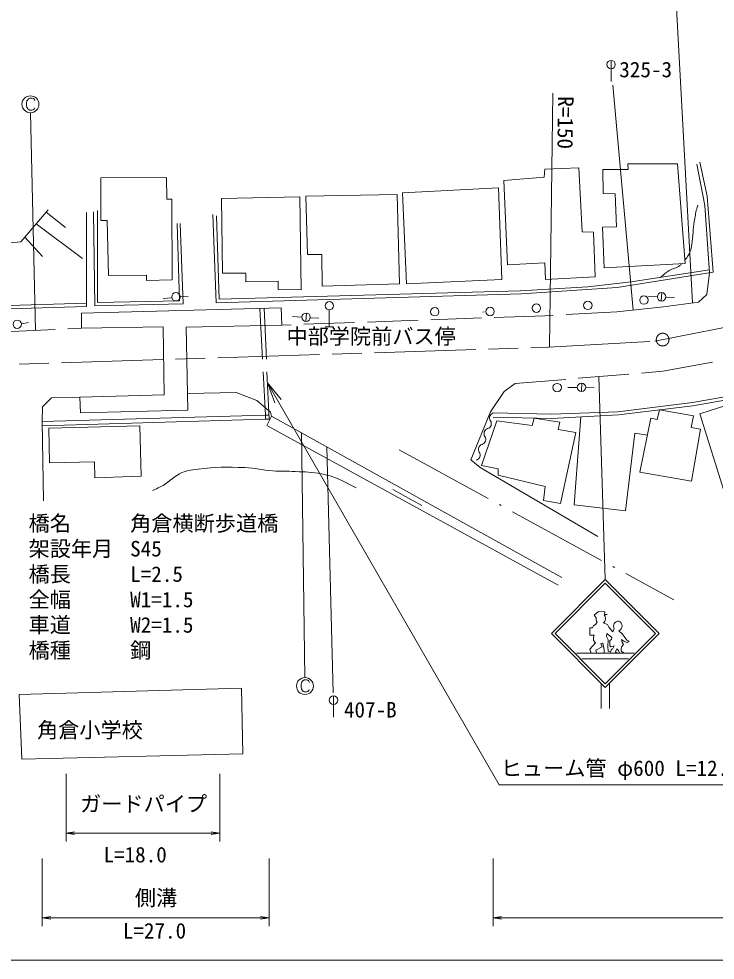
# Model space of a CAD drawing. Units: millimetres, scale not verified. Extents: x 40000 to 680000, y 20000 to 380000.
# Drawn here: x 371262 to 453528, y 205000 to 316198 of the extents above; entities that cross this region are included whole.
import ezdxf
from ezdxf.enums import TextEntityAlignment as Align

# ---------------------------------------------------------------- set-up
doc = ezdxf.new("R2010")
doc.units = ezdxf.units.MM
doc.header["$LTSCALE"] = 1000
for name, pattern in [('CHAIN', [18.5, 12, -1.5, 3.5, -1.5]), ('DASHED', [7.5, 6, -1.5]), ('LONG_DASHED_DOTTED', [15.25, 12, -1.5, 0.25, -1.5])]:
    doc.linetypes.add(name, pattern=pattern)
for name, color, linetype, lineweight in [('M-BMK', 2, 'CHAIN', 13), ('M-STR-HTXT', 7, 'Continuous', 13), ('M-STR-STR1', 1, 'Continuous', 13), ('M-STR-STRC', 7, 'Continuous', 13), ('M-TTL-BAND', 7, 'Continuous', 13), ('M-WORK', 1, 'Continuous', 13)]:
    doc.layers.add(name, color=color, linetype=linetype, lineweight=lineweight)
doc.styles.add('ＭＳ ゴシック', font='')
doc.styles.get('ＭＳ ゴシック').set_extended_font_data('MS Gothic')

# ---------------------------------------------------------------- blocks, each defined once
blk = doc.blocks.new('open_arrow')
at = {"color": 0, "linetype": 'Continuous', "lineweight": -2}
blk.add_lwpolyline([(7.5, 1.25), (0, 0), (7.5, -1.25)], dxfattribs=at)

msp = doc.modelspace()

# ---------------------------------------------------------------- linework, layer by layer
at = {"layer": 'M-BMK'}
for p, q in [((446393, 278122), (463492, 281512)), ((433845, 277395), (446393, 278122)), ((283839, 272632), (433845, 277395))]:
    msp.add_line(p, q, dxfattribs=at)
msp.add_circle((447324, 278307), 750, dxfattribs=at)
at = {"layer": 'M-STR-HTXT'}
for p, q in [((433967, 277402), (434342, 307420)), ((376855, 227006), (376855, 219000)), ((395000, 227000), (395000, 219000)), ((376855, 220000), (395000, 220000)), ((374036, 217000), (374036, 209000)), ((400822, 217013), (400822, 209000)), ((427307, 217000), (427307, 209000)), ((374036, 210000), (400822, 210000)), ((427307, 210000), (546059, 210000))]:
    msp.add_line(p, q, dxfattribs=at)
msp.add_lwpolyline([(400630, 273192), (427998, 225716), (456948, 225716)], dxfattribs=at)
at = {"layer": 'M-STR-STR1'}
for p, q in [((378682, 281409), (402238, 282058)), ((378682, 279650), (378682, 281409)), ((402238, 282058), (402316, 280025)), ((388298, 279814), (378682, 279650)), ((388439, 271792), (388298, 279814)), ((402316, 280025), (391043, 279790)), ((391043, 279790), (391215, 269955)), ((378479, 271506), (388439, 271792)), ((378549, 269674), (378479, 271506)), ((391215, 269955), (378549, 269674))]:
    msp.add_line(p, q, dxfattribs=at)
at = {"layer": 'M-STR-STRC'}
for p, q in [((450837, 282639), (448903, 318203)), ((441231, 308787), (441231, 311287)), ((443839, 281797), (441438, 308375)), ((372168, 306293), (372219, 306511)), ((372168, 305963), (372168, 306293)), ((372215, 305751), (372168, 305963)), ((372219, 306511), (372273, 306579)), ((372273, 306579), (372388, 306734)), ((372388, 306734), (372543, 306840)), ((372543, 306840), (372822, 306842)), ((372822, 306842), (372984, 306790)), ((372984, 306790), (373094, 306680)), ((373094, 306680), (373153, 306511)), ((372327, 305582), (372215, 305751)), ((372433, 305474), (372327, 305582)), ((372550, 305418), (372433, 305474)), ((372824, 305418), (372550, 305418)), ((373237, 279390), (372633, 305078)), ((372986, 305470), (372824, 305418)), ((373097, 305585), (372986, 305470)), ((373146, 305686), (373097, 305585)), ((439792, 273935), (440546, 249951)), ((405066, 238391), (404645, 267314)), ((407642, 265647), (408398, 236581)), ((439237, 245769), (439763, 246173)), ((439237, 245769), (439480, 245446)), ((439763, 246173), (440490, 246133)), ((440405, 245758), (440773, 245850)), ((440490, 246133), (440453, 245877)), ((440453, 245877), (440773, 245850)), ((439157, 244497), (439439, 244699)), ((439439, 244699), (439601, 244941)), ((440292, 244867), (440813, 244658)), ((440813, 244658), (440975, 244335)), ((438712, 244254), (439035, 244254)), ((438712, 243406), (438712, 244254)), ((439035, 244254), (439157, 244497)), ((440732, 243608), (440692, 243244)), ((441338, 243123), (440732, 243608)), ((440975, 244335), (441419, 243769)), ((441419, 243769), (441601, 244133)), ((442155, 243913), (442551, 243567)), ((442551, 243567), (442793, 243244)), ((439237, 243406), (438712, 243406)), ((438712, 241749), (439399, 242476)), ((439157, 243163), (439237, 243406)), ((439157, 242759), (439157, 243163)), ((439399, 242476), (439157, 242759)), ((440005, 242396), (440248, 242436)), ((440248, 242436), (440409, 241668)), ((440692, 243244), (440894, 242840)), ((440894, 242840), (440854, 242072)), ((441096, 242759), (441298, 242880)), ((441096, 242113), (441096, 242759)), ((441298, 242880), (441338, 243123)), ((442470, 242880), (442793, 242638)), ((442470, 242880), (442551, 242517)), ((442551, 242517), (442712, 242274)), ((442793, 243244), (443076, 242800)), ((442793, 242638), (443116, 242517)), ((443076, 242800), (443359, 242678)), ((443359, 242678), (443116, 242517)), ((438865, 241253), (438712, 241749)), ((440178, 242016), (439439, 241628)), ((439439, 241628), (439480, 241426)), ((439480, 241426), (439566, 241253)), ((440005, 242396), (440178, 242016)), ((440409, 241668), (440409, 241253)), ((440854, 242072), (440894, 241507)), ((440894, 241507), (441177, 241385)), ((441217, 242032), (441096, 242113)), ((441177, 241385), (441298, 241749)), ((441581, 242113), (441217, 242032)), ((441298, 241749), (441379, 241749)), ((441379, 241749), (441581, 242113)), ((441904, 241789), (441743, 241426)), ((441743, 241426), (441945, 241264)), ((441904, 241789), (442106, 241587)), ((442106, 241587), (442187, 241385)), ((442187, 241385), (442154, 241253)), ((442470, 242032), (442429, 241789)), ((442429, 241789), (442429, 241547)), ((442429, 241547), (442723, 241253)), ((442712, 242274), (442470, 242032)), ((437130, 241253), (443963, 241253)), ((437790, 240593), (443302, 240593)), ((404710, 237861), (404824, 238016)), ((404824, 238016), (404979, 238121)), ((404979, 238121), (405258, 238124)), ((405258, 238124), (405420, 238072)), ((405420, 238072), (405530, 237962)), ((404604, 237575), (404656, 237793)), ((404604, 237244), (404604, 237575)), ((404651, 237033), (404604, 237244)), ((404764, 236864), (404651, 237033)), ((404656, 237793), (404710, 237861)), ((404869, 236756), (404764, 236864)), ((405533, 236866), (405423, 236752)), ((405530, 237962), (405589, 237793)), ((405582, 236968), (405533, 236866)), ((440046, 237723), (440046, 234723)), ((441046, 234723), (441046, 237723)), ((404986, 236700), (404869, 236756)), ((405261, 236700), (404986, 236700)), ((405423, 236752), (405261, 236700)), ((408438, 233711), (408438, 236211))]:
    msp.add_line(p, q, dxfattribs=at)
for points in [[(440546, 237223), (446910, 243587), (440546, 249951), (434182, 243587)], [(440546, 237647), (446486, 243587), (440546, 249527), (434607, 243587)]]:
    msp.add_lwpolyline(points, close=True, dxfattribs=at)
for centre, radius in [((441231, 310787), 500), ((372630, 306102), 1000), ((372630, 306102), 1000), ((405066, 237384), 1000), ((405066, 237384), 1000), ((408438, 235711), 500)]:
    msp.add_circle(centre, radius, dxfattribs=at)
for centre, radius, start, end in [((440021, 245354), 557, 299.04044, 46.48399), ((440001, 245304), 540, 164.75594, 222.23553), ((442117, 244441), 601, 86.87419, 210.82927), ((441945, 244476), 601, 290.50374, 70.00611)]:
    msp.add_arc(centre, radius, start, end, dxfattribs=at)
at = {"layer": 'M-TTL-BAND'}
msp.add_line((40000, 205000), (579000, 205000), dxfattribs=at)
at = {"layer": 'M-WORK'}
for p, q in [((452589, 295251), (451734, 299285)), ((433325, 297485), (433414, 298443)), ((433414, 298443), (437423, 298596)), ((437423, 298596), (437822, 291022)), ((440267, 298400), (443236, 298419)), ((440302, 295556), (440267, 298400)), ((443236, 298419), (443216, 299051)), ((443216, 299051), (449076, 299051)), ((449076, 299051), (449967, 287309)), ((451372, 299049), (452296, 294166)), ((380964, 297421), (388720, 297440)), ((380964, 292384), (380964, 297421)), ((388720, 297440), (388739, 294912)), ((428550, 297102), (433325, 297485)), ((428995, 287123), (428550, 297102)), ((388739, 294912), (389333, 294912)), ((389333, 294912), (389390, 285356)), ((395193, 294979), (404471, 295190)), ((395307, 286170), (395193, 294979)), ((404471, 295190), (404600, 284202)), ((405151, 295247), (415971, 295458)), ((405361, 288353), (405151, 295247)), ((415971, 295458), (416220, 284887)), ((441694, 295531), (440302, 295556)), ((441860, 291624), (441694, 295531)), ((453279, 286288), (452589, 295251)), ((371496, 289850), (374733, 293641)), ((380566, 282702), (380558, 293563)), ((452296, 294166), (452870, 286209)), ((374495, 293363), (376792, 291564)), ((379249, 282222), (379255, 293319)), ((380254, 282312), (380100, 293381)), ((394163, 293065), (394565, 282667)), ((394597, 292929), (394934, 283078)), ((373299, 291962), (378794, 287874)), ((381711, 292384), (380964, 292384)), ((381864, 285873), (381711, 292384)), ((389963, 292021), (390250, 282887)), ((390327, 292040), (390671, 282523)), ((440213, 291573), (441860, 291624)), ((440405, 286785), (440213, 291573)), ((371963, 290396), (374063, 288142)), ((437822, 291022), (439167, 290994)), ((439167, 290994), (439336, 285706)), ((327496, 286022), (371496, 289850)), ((407047, 288372), (405361, 288353)), ((407104, 284599), (407047, 288372)), ((433399, 287391), (428995, 287123)), ((433476, 285399), (433399, 287391)), ((449967, 287309), (440405, 286785)), ((386364, 285930), (381864, 285873)), ((386345, 285279), (386364, 285930)), ((398065, 286170), (395307, 286170)), ((398084, 285136), (398065, 286170)), ((441938, 284444), (453279, 286288)), ((443595, 285118), (452846, 286542)), ((389390, 285356), (386345, 285279)), ((401895, 285193), (398084, 285136)), ((401914, 284235), (401895, 285193)), ((416220, 284887), (407104, 284599)), ((439336, 285706), (433476, 285399)), ((438501, 284524), (443595, 285118)), ((394565, 282667), (430653, 283703)), ((394934, 283078), (430497, 284055)), ((404600, 284202), (401914, 284235)), ((430497, 284055), (438501, 284524)), ((430653, 283703), (441938, 284444)), ((447160, 282861), (447233, 283858)), ((379249, 282611), (322846, 280927)), ((390671, 282523), (380254, 282312)), ((390250, 282887), (380566, 282702)), ((388311, 283179), (389342, 283232)), ((391279, 283389), (390321, 283355)), ((446697, 283349), (445572, 283422)), ((447692, 283296), (448708, 283299)), ((322674, 280464), (379249, 282222)), ((405150, 280445), (405251, 281439)), ((407945, 279813), (407945, 281813)), ((426084, 281556), (426256, 281571)), ((371573, 280184), (372404, 280320)), ((404700, 280946), (403579, 281050)), ((405694, 280865), (406709, 280840)), ((407445, 279813), (408445, 279813)), ((437241, 272638), (436115, 272666)), ((437723, 272169), (437757, 273168)), ((438238, 272625), (439252, 272669)), ((450868, 270866), (458318, 272206)), ((450883, 270475), (458438, 271843)), ((442040, 269793), (450868, 270866)), ((442094, 269404), (450883, 270475)), ((374029, 268635), (400401, 269367)), ((400401, 269367), (400401, 268919)), ((400401, 269367), (400802, 269362)), ((401108, 269281), (400546, 268157)), ((401014, 269718), (401108, 269281)), ((435431, 250192), (401108, 269281)), ((424660, 264086), (426977, 269774)), ((427295, 269148), (434187, 268981)), ((427307, 269648), (434180, 269482)), ((434180, 269482), (442040, 269793)), ((434187, 268981), (442094, 269404)), ((436886, 258789), (437669, 269168)), ((446662, 268881), (446935, 269994)), ((446935, 269994), (450952, 269303)), ((450952, 269303), (450684, 267924)), ((374165, 259279), (374029, 268635)), ((400401, 268919), (374036, 268126)), ((374814, 267844), (385576, 268131)), ((385576, 268131), (385730, 262175)), ((400401, 268919), (400822, 268911)), ((400546, 268157), (434998, 249280)), ((425913, 263443), (427732, 268728)), ((427732, 268728), (431907, 268173)), ((431907, 268173), (432157, 269030)), ((432157, 269030), (435162, 268537)), ((435162, 268537), (434990, 267675)), ((444632, 262638), (445934, 269015)), ((445934, 269015), (446662, 268881)), ((374871, 263746), (374814, 267844)), ((434990, 267675), (437058, 267330)), ((437058, 267330), (435258, 258961)), ((444039, 267254), (442937, 258061)), ((445527, 267021), (444039, 267254)), ((450684, 267924), (451814, 267732)), ((451814, 267732), (450722, 261585)), ((380214, 263861), (374871, 263746)), ((380253, 261984), (380214, 263861)), ((425771, 263186), (424660, 264086)), ((439655, 255047), (425771, 263186)), ((427904, 263021), (425913, 263443)), ((427885, 262294), (427904, 263021)), ((450722, 261585), (444632, 262638)), ((385730, 262175), (380253, 261984)), ((433439, 260953), (427885, 262294)), ((415438, 260603), (418866, 258707)), ((433228, 259306), (433439, 260953)), ((435258, 258961), (433228, 259306)), ((442937, 258061), (436886, 258789))]:
    msp.add_line(p, q, dxfattribs=at)
at = {"layer": 'M-WORK', "linetype": 'DASHED'}
for p, q in [((452870, 286209), (452526, 283653)), ((452526, 283653), (451549, 282733)), ((451549, 282733), (447413, 282188)), ((399743, 281989), (400401, 269367)), ((400236, 282002), (400822, 268911)), ((441897, 281584), (433423, 281125)), ((447413, 282188), (441897, 281584)), ((433423, 281125), (402316, 280025)), ((354592, 278500), (378682, 279650)), ((447329, 274566), (464364, 277697)), ((429888, 273106), (447329, 274566)), ((428586, 272167), (429888, 273106)), ((374046, 270381), (375125, 271436)), ((375125, 271436), (378479, 271506)), ((391180, 271931), (396948, 272058)), ((396948, 272058), (399390, 271102)), ((426977, 269774), (428586, 272167)), ((374029, 268635), (374046, 270381)), ((399390, 271102), (401014, 269718))]:
    msp.add_line(p, q, dxfattribs=at)
at = {"layer": 'M-WORK', "linetype": 'LONG_DASHED_DOTTED'}
msp.add_line((416198, 265295), (448635, 247564), dxfattribs=at)
at = {"layer": 'M-WORK'}
for points in [[(417072, 284887), (416584, 295659), (427950, 296238), (428305, 285396)], [(454762, 259870), (451699, 269527), (457746, 271486), (461049, 261717)], [(397559, 237145), (371313, 236400), (371618, 228727), (397722, 229387)]]:
    msp.add_lwpolyline(points, close=True, dxfattribs=at)
for centre in [(389822, 283373), (447196, 283359), (407945, 282313), (432401, 282017), (438483, 282353), (445109, 282975), (405200, 280942), (420400, 281603), (426928, 281618), (371078, 280111), (434869, 272637), (437740, 272668)]:
    msp.add_circle(centre, 500, dxfattribs=at)
for centre, start, end in [((427483, 269063), 106.75766, 214.31538), ((426474, 268374), 286.75766, 34.31538), ((426826, 267203), 106.75766, 214.31538), ((426169, 265344), 106.75766, 214.31538), ((425817, 266514), 286.75766, 34.31538), ((425160, 264655), 286.75766, 34.31538)]:
    msp.add_arc(centre, 611, start, end, dxfattribs=at)
for points, knots in [([(449939, 287678), (450283, 288136), (450433, 288317), (450602, 288795), (450747, 289203), (450752, 289454), (450813, 289883), (450964, 290951), (450910, 291569), (451110, 292630), (451226, 293248), (451271, 293468), (451464, 294200)], [0, 0, 0, 0, 1, 1, 1, 2, 2, 2, 3, 3, 3, 4, 4, 4, 4]), ([(447091, 285663), (447514, 286054), (447665, 286185), (448081, 286451), (448548, 286749), (448947, 286691), (449364, 287056), (449462, 287142), (449509, 287175), (449604, 287289)], [0, 0, 0, 0, 1, 1, 1, 2, 2, 2, 3, 3, 3, 3]), ([(411099, 260812), (409367, 261705), (408725, 262103), (407057, 262441), (405853, 262685), (405151, 262651), (403925, 262725), (402888, 262788), (402302, 262726), (401267, 262804), (399967, 262901), (399254, 263140), (397952, 263179), (395795, 263242), (394563, 263328), (392432, 262991), (391563, 262854), (391016, 262881), (390243, 262460), (389298, 261945), (388944, 261365), (387976, 260896), (387616, 260722), (387479, 260649), (387038, 260489)], [0, 0, 0, 0, 1, 1, 1, 2, 2, 2, 3, 3, 3, 4, 4, 4, 5, 5, 5, 6, 6, 6, 7, 7, 7, 8, 8, 8, 8])]:
    msp.add_open_spline(points, degree=3, knots=knots, dxfattribs=at)

# ---------------------------------------------------------------- block references
at = {"layer": 'M-STR-HTXT'}
for p, xscale, yscale, rotation in [((400630, 273192), 333, 333, 300), ((395000, 220000), 133, 133, 180), ((400822, 210000), 133, 133, 180)]:
    msp.add_blockref('open_arrow', p, dxfattribs=dict(at, xscale=xscale, yscale=yscale, rotation=rotation))
at = {"layer": 'M-STR-HTXT', "xscale": 133, "yscale": 133}
for p in [(376855, 220000), (374036, 210000), (427307, 210000)]:
    msp.add_blockref('open_arrow', p, dxfattribs=at)

# ---------------------------------------------------------------- texts
at = {"layer": 'M-STR-HTXT', "style": 'ＭＳ ゴシック'}
msp.add_text('R=150', height=1833, rotation=269.182, dxfattribs=at).set_placement((434429, 307073), align=Align.BOTTOM_LEFT)
for s, p in [('橋名', (372413, 256605)), ('角倉横断歩道橋', (384413, 256605)), ('架設年月', (372413, 253605)), ('S45', (384413, 253605)), ('橋長', (372413, 250605)), ('L=2.5', (384413, 250605)), ('全幅', (372413, 247605)), ('W1=1.5', (384413, 247605)), ('車道', (372413, 244605)), ('W2=1.5', (384413, 244605)), ('橋種', (372413, 241605)), ('鋼', (384413, 241605))]:
    msp.add_text(s, height=1833, dxfattribs=at).set_placement(p, align=Align.MIDDLE_LEFT)
for s, p in [('ヒューム管 φ600 L=12.0', (428198, 226216)), ('ガードパイプ', (378500, 222000)), ('側溝', (384975, 210899))]:
    msp.add_text(s, height=1833, dxfattribs=at).set_placement(p, align=Align.BOTTOM_LEFT)
for s, p in [('L=18.0', (385000, 216000)), ('L=27.0', (387289, 207006))]:
    msp.add_text(s, height=1833, dxfattribs=at).set_placement(p, align=Align.BOTTOM_CENTER)
at = {"layer": 'M-STR-STRC', "style": 'ＭＳ ゴシック'}
for s, p in [('325-3', (442200, 308741)), ('407-B', (409668, 233116))]:
    msp.add_text(s, height=1833, dxfattribs=at).set_placement(p, align=Align.BOTTOM_LEFT)
at = {"layer": 'M-WORK', "style": 'ＭＳ ゴシック'}
for s, p in [('中部学院前バス停', (402884, 277222)), ('角倉小学校', (373413, 230726))]:
    msp.add_text(s, height=1833, dxfattribs=at).set_placement(p, align=Align.BOTTOM_LEFT)

doc.saveas('drawing.dxf')
